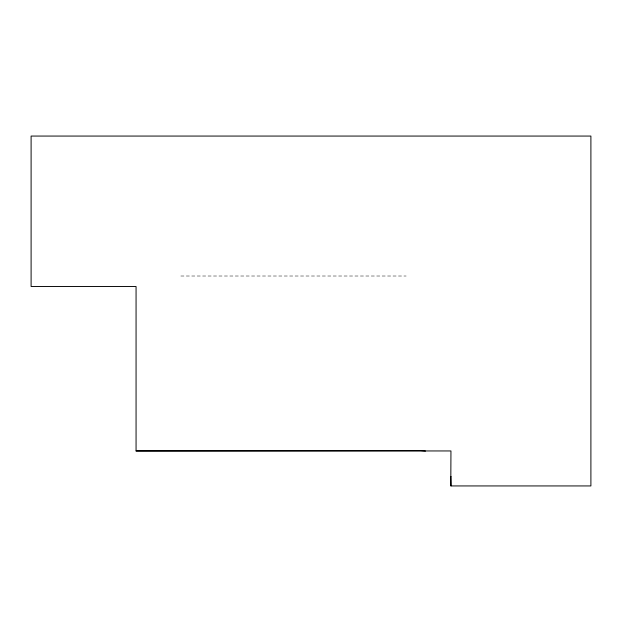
<?xml version="1.0" encoding="UTF-8"?>
<svg xmlns="http://www.w3.org/2000/svg" width="622" height="622" viewBox="0 0 622 622"><rect width="100%" height="100%" fill="white"/><g stroke="black" fill="none" stroke-linecap="round" stroke-linejoin="round"><path stroke-width="0.47" stroke-dasharray="3.11 2.33" d="M180.846 276.012L406.166 276.012"/><path stroke-width="0.93" d="M450.833 476.421L450.95 450.95L136.062 450.95L136.062 286.509L31.1 286.509L31.1 136.062L590.9 136.062L590.9 485.938L450.95 485.938L450.833 476.421L450.95 485.938M136.062 450.95L420.729 450.639L425.479 451.067"/></g></svg>
